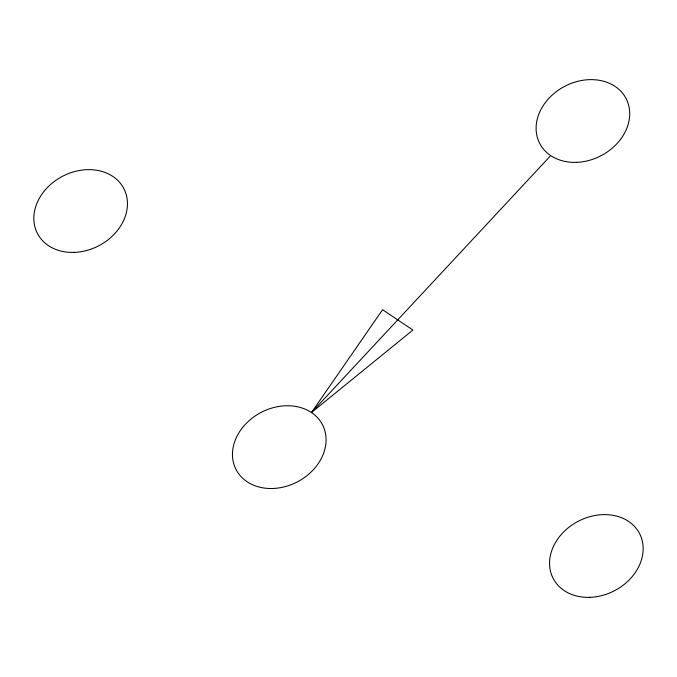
<?xml version="1.0" encoding="UTF-8"?>
<svg xmlns="http://www.w3.org/2000/svg" width="677" height="677" viewBox="0 0 677 677"><rect width="100%" height="100%" fill="white"/><g stroke="black" fill="none" stroke-linecap="round" stroke-linejoin="round"><path stroke-width="1.02" d="M311.471 412.538L382.564 309.744L412.902 330.037L311.471 412.538L550.562 155.752M272.746 488.489A48.676 39.181 -27.5 0 0 322.675 425.105A48.676 39.181 -27.5 0 0 242.383 427.796A48.676 39.181 -27.5 0 0 272.746 488.489M576.381 162.362A48.676 39.181 -27.5 0 0 626.31 98.986A48.676 39.181 -27.5 0 0 546.026 101.668A48.676 39.181 -27.5 0 0 576.381 162.362M589.828 597.351A48.676 39.181 -27.5 0 0 639.765 533.967A48.676 39.181 -27.5 0 0 559.473 536.658A48.676 39.181 -27.5 0 0 589.828 597.351M74.123 252.394A48.676 39.181 -27.5 0 0 124.052 189.01A48.676 39.181 -27.5 0 0 43.76 191.693A48.676 39.181 -27.5 0 0 74.123 252.394"/></g></svg>
